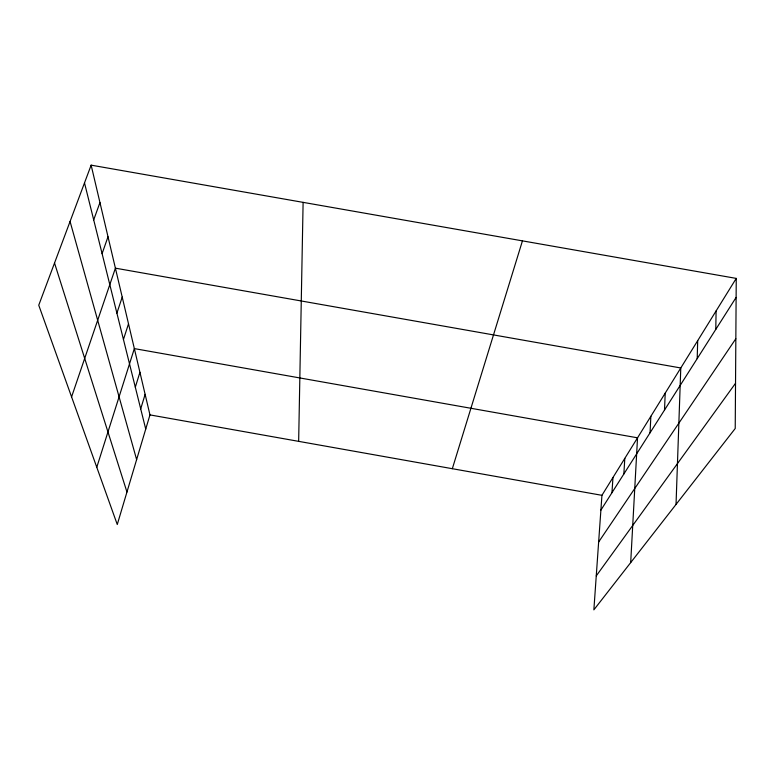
<?xml version="1.0" encoding="UTF-8"?>
<svg xmlns="http://www.w3.org/2000/svg" width="775" height="775" viewBox="0 0 775 775"><rect width="100%" height="100%" fill="white"/><g stroke="black" fill="none" stroke-linecap="round" stroke-linejoin="round"><path stroke-width="1.16" d="M736.25 278.399L735.223 428.498L593.863 609.847L601.933 495.322L736.25 278.399L91.14 165.153L38.75 305.205L117.267 524.501L149.963 414.896L91.14 165.153M715.78 329.404L716.1 310.94M298.656 441.363L303.112 202.362M697.2 358.622L697.684 340.68M676.033 504.428L680.779 367.97L115.407 268.169L71.581 396.907M664.504 410.052L665.221 393.099M650.051 432.799L650.855 416.311M630.685 562.602L637.534 437.817L134.346 348.605L96.778 467.277M623.856 473.99L624.805 458.383M611.959 492.697L612.967 477.497M140.711 408.871L145.119 394.349M452.329 468.701L522.447 240.86M135.315 387.19L139.926 372.31M123.448 339.469L128.514 323.824M116.899 313.139L122.218 297.096M102.097 253.648L108.006 236.772M93.698 219.868L99.956 202.566M600.887 510.124L736.124 297.406M598.639 542.016L735.833 338.743M596.246 575.912L735.533 383.276M149.963 414.896L601.933 495.322M54.531 263.025L126.955 492.028M70.07 221.476L136.623 459.594M84.504 182.9L145.729 429.079"/></g></svg>
